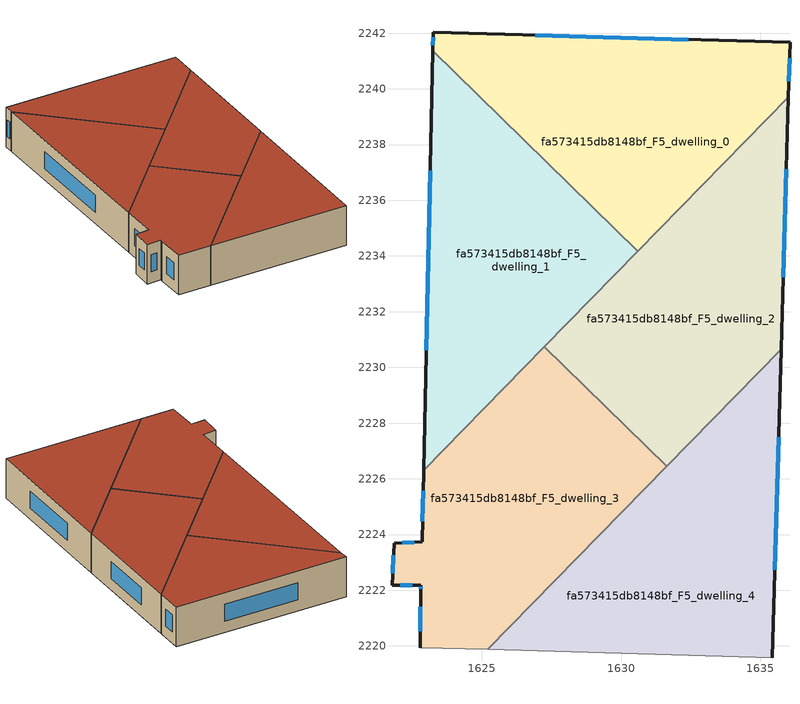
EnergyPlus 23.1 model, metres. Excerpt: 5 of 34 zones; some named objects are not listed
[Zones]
fa573415db8148bf_F5_dwelling_0
 floor to fa573415db8148bf_F4_dwelling_0 (EU_floor_Construction): 1636.07,2241.66 1636.01,2239.71 1630.6,2234.17 1623.24,2241.37 1623.26,2242.03 z15
 wall outside (EU_wall_Construction): 1636.01,2239.71 1636.07,2241.66 1623.26,2242.03 1623.24,2241.37 z15:18
 wall to fa573415db8148bf_F5_dwelling_1 (EU_wall_Construction): 1623.24,2241.37 1630.6,2234.17 z15:18
 wall to fa573415db8148bf_F5_dwelling_2 (EU_wall_Construction): 1630.6,2234.17 1636.01,2239.71 z15:18
 window (EU_Window_Construction): 1636.03,2240.27 1636.05,2241.1 / 1623.25,2241.84 1623.24,2241.56 / 1632.41,2241.77 1626.92,2241.93 z15.86:17.14
 roof outside (EU_roof_Construction): 1630.6,2234.17 1636.01,2239.71 1636.07,2241.66 1623.26,2242.03 1623.24,2241.37 z18
fa573415db8148bf_F5_dwelling_1
 floor to fa573415db8148bf_F4_dwelling_1 (EU_floor_Construction): 1630.6,2234.17 1622.91,2226.31 1623.24,2241.37 z15
 wall outside (EU_wall_Construction): 1623.24,2241.37 1622.91,2226.31 z15:18
 wall to fa573415db8148bf_F5_dwelling_3 (EU_wall_Construction): 1622.91,2226.31 1627.24,2230.74 z15:18
 wall to fa573415db8148bf_F5_dwelling_2 (EU_wall_Construction): 1627.24,2230.74 1630.6,2234.17 z15:18
 window (EU_Window_Construction): 1623.15,2237.07 1623.01,2230.61 z15.86:17.14
 roof outside (EU_roof_Construction): 1622.91,2226.31 1630.6,2234.17 1623.24,2241.37 z18
fa573415db8148bf_F5_dwelling_2
 floor to fa573415db8148bf_F4_dwelling_2 (EU_floor_Construction): 1636.01,2239.71 1635.75,2230.65 1631.64,2226.44 1627.24,2230.74 z15
 wall outside (EU_wall_Construction): 1635.75,2230.65 1636.01,2239.71 z15:18
 wall to fa573415db8148bf_F5_dwelling_3 (EU_wall_Construction): 1627.24,2230.74 1631.64,2226.44 z15:18
 wall to fa573415db8148bf_F5_dwelling_4 (EU_wall_Construction): 1631.64,2226.44 1635.75,2230.65 z15:18
 window (EU_Window_Construction): 1635.82,2233.24 1635.93,2237.12 z15.86:17.14
 roof outside (EU_roof_Construction): 1635.75,2230.65 1636.01,2239.71 1627.24,2230.74 1631.64,2226.44 z18
fa573415db8148bf_F5_dwelling_3
 floor to fa573415db8148bf_F4_dwelling_3 (EU_floor_Construction): 1631.64,2226.44 1625.21,2219.87 1622.79,2219.94 1622.8,2222 1622.81,2222.19 1621.78,2222.18 1621.85,2223.69 1622.86,2223.74 1622.91,2226.31 1627.24,2230.74 z15
 wall outside (EU_wall_Construction): 1622.91,2226.31 1622.86,2223.74 1621.85,2223.69 1621.78,2222.18 1622.81,2222.19 1622.8,2222 1622.79,2219.94 z15:18
 wall adiabatic (EU_wall_Construction): 1622.79,2219.94 1625.21,2219.87 z15:18
 wall to fa573415db8148bf_F5_dwelling_4 (EU_wall_Construction): 1625.21,2219.87 1631.64,2226.44 z15:18
 window (EU_Window_Construction): 1622.81,2222.13 1622.81,2222.05 / 1622.07,2222.18 1622.51,2222.18 / 1621.83,2223.26 1621.8,2222.61 / 1622.57,2223.72 1622.14,2223.7 / 1622.9,2225.58 1622.87,2224.47 / 1622.8,2221.41 1622.79,2220.53 z15.86:17.14
 roof outside (EU_roof_Construction): 1625.21,2219.87 1631.64,2226.44 1627.24,2230.74 1622.91,2226.31 1622.86,2223.74 1621.85,2223.69 1621.78,2222.18 1622.81,2222.19 1622.8,2222 1622.79,2219.94 z18
fa573415db8148bf_F5_dwelling_4
 floor to fa573415db8148bf_F4_dwelling_4 (EU_floor_Construction): 1635.75,2230.65 1635.43,2219.58 1625.21,2219.87 z15
 wall outside (EU_wall_Construction): 1635.43,2219.58 1635.75,2230.65 z15:18
 wall adiabatic (EU_wall_Construction): 1625.21,2219.87 1635.43,2219.58 z15:18
 window (EU_Window_Construction): 1635.52,2222.74 1635.66,2227.48 z15.86:17.14
 roof outside (EU_roof_Construction): 1635.43,2219.58 1635.75,2230.65 1625.21,2219.87 z18
[Building]
EU S2 Campaign: North Axis=0; Terrain=City; Solar Distribution=FullExterior
[Site:Location]
Helsinki-Vantaa.AP: Latitude=60.317; Longitude=24.963; Time Zone=2; Elevation=54.6
[SizingPeriod:WeatherFileDays]
AnnualSizingPeriod: Begin Month=1; Begin Day of Month=1; End Month=12; End Day of Month=31; Day of Week for Start Day=Monday; Use Weather File Daylight Saving Period=No; Use Weather File Rain and Snow Indicators=No
[MATERIAL]
EU_InternalMass_Material: Roughness=MediumRough; Thickness=0.1; Conductivity=1; Density=1800; Specific Heat=900; Thermal Absorptance=0.9; Solar Absorptance=0.7; Visible Absorptance=0.7
[MATERIAL:NOMASS] Roughness=MediumRough; Thermal Absorptance=0.9; Solar Absorptance=0.7; Visible Absorptance=0.7
Name | Thermal Resistance
EU_wall_NoMass | 1.10183
EU_roof_NoMass; EU_floor_NoMass | 1.70606
[WINDOWMATERIAL:SIMPLEGLAZINGSYSTEM]
EU_Window_SimpleGlazing: UFactor=3.11035; Solar Heat Gain Coefficient=0.8; Visible Transmittance=0.8
[CONSTRUCTION]
EU_wall_Construction: EU_wall_NoMass
EU_roof_Construction: EU_roof_NoMass
EU_floor_Construction: EU_floor_NoMass
EU_Window_Construction: EU_Window_SimpleGlazing
EU_InternalMass_Construction: EU_InternalMass_Material
[ZONE] Type=1; Multiplier=1; Ceiling Height=autocalculate; Floor Area=autocalculate; Part of Total Floor Area=Yes
Name | Volume
fa573415db8148bf_F5_dwelling_0 | 169.807
fa573415db8148bf_F5_dwelling_1 | 169.814
fa573415db8148bf_F5_dwelling_2 | 169.8
fa573415db8148bf_F5_dwelling_3 | 169.786
fa573415db8148bf_F5_dwelling_4 | 169.809
[INTERNALMASS] Construction=EU_InternalMass_Construction
Name | Zone or ZoneList | Surface Area
fa573415db8148bf_F5_dwelling_0_EU_InternalMass | fa573415db8148bf_F5_dwelling_0 | 56.6
fa573415db8148bf_F5_dwelling_1_EU_InternalMass | fa573415db8148bf_F5_dwelling_1 | 56.6082
fa573415db8148bf_F5_dwelling_2_EU_InternalMass | fa573415db8148bf_F5_dwelling_2 | 56.6016
fa573415db8148bf_F5_dwelling_3_EU_InternalMass | fa573415db8148bf_F5_dwelling_3 | 56.5958
fa573415db8148bf_F5_dwelling_4_EU_InternalMass | fa573415db8148bf_F5_dwelling_4 | 56.6033
[OTHEREQUIPMENT] Fuel Type=Electricity; Design Level Calculation Method=Watts/Area; Power per Zone Floor Area=1; Fraction Latent=0; Fraction Radiant=0; Fraction Lost=0; Carbon Dioxide Generation Rate=0; EndUse Subcategory=EU_Step8_InternalGains
Name | Zone or ZoneList or Space or SpaceList | Schedule
EU_Step8_InternalGain_fa573415db8148bf_F5_dwelling_0_f000 | fa573415db8148bf_F5_dwelling_0 | EU_Step8_GainSchedule_fa573415db8148bf_F5_dwelling_0_f000
EU_Step8_InternalGain_fa573415db8148bf_F5_dwelling_1_f000 | fa573415db8148bf_F5_dwelling_1 | EU_Step8_GainSchedule_fa573415db8148bf_F5_dwelling_1_f000
EU_Step8_InternalGain_fa573415db8148bf_F5_dwelling_2_f000 | fa573415db8148bf_F5_dwelling_2 | EU_Step8_GainSchedule_fa573415db8148bf_F5_dwelling_2_f000
EU_Step8_InternalGain_fa573415db8148bf_F5_dwelling_3_f000 | fa573415db8148bf_F5_dwelling_3 | EU_Step8_GainSchedule_fa573415db8148bf_F5_dwelling_3_f000
EU_Step8_InternalGain_fa573415db8148bf_F5_dwelling_4_f000 | fa573415db8148bf_F5_dwelling_4 | EU_Step8_GainSchedule_fa573415db8148bf_F5_dwelling_4_f000
[ZONEVENTILATION:DESIGNFLOWRATE] Schedule=EU_AlwaysOn; Design Flow Rate Calculation Method=AirChanges/Hour; Air Changes per Hour=0.756316; Ventilation Type=Natural; Fan Pressure Rise=0; Fan Total Efficiency=1; Constant Term Coefficient=1; Temperature Term Coefficient=0; Velocity Term Coefficient=0; Velocity Squared Term Coefficient=0; Minimum Indoor Temperature=-100; Maximum Indoor Temperature=100; Delta Temperature=-100; Minimum Outdoor Temperature=-100; Maximum Outdoor Temperature=100; Maximum Wind Speed=40
Name | Zone or ZoneList or Space or SpaceList
EU_ConstantAir_fa573415db8148bf_F5_dwelling_0 | fa573415db8148bf_F5_dwelling_0
EU_ConstantAir_fa573415db8148bf_F5_dwelling_1 | fa573415db8148bf_F5_dwelling_1
EU_ConstantAir_fa573415db8148bf_F5_dwelling_2 | fa573415db8148bf_F5_dwelling_2
EU_ConstantAir_fa573415db8148bf_F5_dwelling_3 | fa573415db8148bf_F5_dwelling_3
EU_ConstantAir_fa573415db8148bf_F5_dwelling_4 | fa573415db8148bf_F5_dwelling_4
[HVACTEMPLATE:ZONE:IDEALLOADSAIRSYSTEM] System Availability Schedule=EU_AlwaysOn; Maximum Heating Supply Air Temperature=50; Minimum Cooling Supply Air Temperature=13; Maximum Heating Supply Air Humidity Ratio=0.0156; Minimum Cooling Supply Air Humidity Ratio=0.0077; Heating Limit=NoLimit; Cooling Limit=NoLimit; Heating Availability Schedule=EU_AlwaysOn; Cooling Availability Schedule=EU_CoolingOff; Dehumidification Control Type=ConstantSensibleHeatRatio; Cooling Sensible Heat Ratio=0.7; Dehumidification Setpoint=60; Humidification Control Type=None; Humidification Setpoint=30; Outdoor Air Method=None; Outdoor Air Flow Rate per Person=0.00944; Outdoor Air Flow Rate per Zone Floor Area=0; Outdoor Air Flow Rate per Zone=0; Demand Controlled Ventilation Type=None; Outdoor Air Economizer Type=NoEconomizer; Heat Recovery Type=None; Sensible Heat Recovery Effectiveness=0.7; Latent Heat Recovery Effectiveness=0.65
Name | Template Thermostat
fa573415db8148bf_F5_dwelling_0 | EU_HeatOnly_fa573415db8148bf_F5_dwelling_0
fa573415db8148bf_F5_dwelling_1 | EU_HeatOnly_fa573415db8148bf_F5_dwelling_1
fa573415db8148bf_F5_dwelling_2 | EU_HeatOnly_fa573415db8148bf_F5_dwelling_2
fa573415db8148bf_F5_dwelling_3 | EU_HeatOnly_fa573415db8148bf_F5_dwelling_3
fa573415db8148bf_F5_dwelling_4 | EU_HeatOnly_fa573415db8148bf_F5_dwelling_4
[SIZING:ZONE] Zone Cooling Design Supply Air Temperature Input Method=SupplyAirTemperature; Zone Cooling Design Supply Air Temperature=13; Zone Heating Design Supply Air Temperature Input Method=SupplyAirTemperature; Zone Heating Design Supply Air Temperature=50; Zone Cooling Design Supply Air Humidity Ratio=0.008; Zone Heating Design Supply Air Humidity Ratio=0.008; Cooling Design Air Flow Method=DesignDay; Cooling Design Air Flow Rate=0; Cooling Minimum Air Flow per Zone Floor Area=0.000762; Cooling Minimum Air Flow=0; Cooling Minimum Air Flow Fraction=0.2; Heating Design Air Flow Method=DesignDay; Heating Design Air Flow Rate=0; Heating Maximum Air Flow per Zone Floor Area=0.002032; Heating Maximum Air Flow=0.141576; Heating Maximum Air Flow Fraction=0.3; Account for Dedicated Outdoor Air System=No; Dedicated Outdoor Air System Control Strategy=NeutralSupplyAir; Dedicated Outdoor Air Low Setpoint Temperature for Design=autosize; Dedicated Outdoor Air High Setpoint Temperature for Design=autosize; Zone Load Sizing Method=Sensible Load Only No Latent Load; Zone Latent Cooling Design Supply Air Humidity Ratio Input Method=HumidityRatioDifference; Zone Cooling Design Supply Air Humidity Ratio Difference=0.005; Zone Latent Heating Design Supply Air Humidity Ratio Input Method=HumidityRatioDifference; Zone Humidification Design Supply Air Humidity Ratio Difference=0.005
fa573415db8148bf_F5_dwelling_0; fa573415db8148bf_F5_dwelling_1; fa573415db8148bf_F5_dwelling_2; fa573415db8148bf_F5_dwelling_3; fa573415db8148bf_F5_dwelling_4
[SCHEDULE:CONSTANT]
Name | Hourly Value
EU_AlwaysOn | 1
EU_CoolingOff | 0
[SCHEDULE:FILE] Column Number=1; Rows to Skip at Top=0; Number of Hours of Data=8760; Column Separator=Comma; Interpolate to Timestep=No; Minutes per Item=60; Adjust Schedule for Daylight Savings=Yes
Name | File
EU_Step8_GainSchedule_fa573415db8148bf_F5_dwelling_0_f000 | ../../schedules/fa573415db8148bf/fa573415db8148bf_F5_dwelling_0_f000_gain.csv
EU_Step8_GainSchedule_fa573415db8148bf_F5_dwelling_1_f000 | ../../schedules/fa573415db8148bf/fa573415db8148bf_F5_dwelling_1_f000_gain.csv
EU_Step8_GainSchedule_fa573415db8148bf_F5_dwelling_2_f000 | ../../schedules/fa573415db8148bf/fa573415db8148bf_F5_dwelling_2_f000_gain.csv
EU_Step8_GainSchedule_fa573415db8148bf_F5_dwelling_3_f000 | ../../schedules/fa573415db8148bf/fa573415db8148bf_F5_dwelling_3_f000_gain.csv
EU_Step8_GainSchedule_fa573415db8148bf_F5_dwelling_4_f000 | ../../schedules/fa573415db8148bf/fa573415db8148bf_F5_dwelling_4_f000_gain.csv
